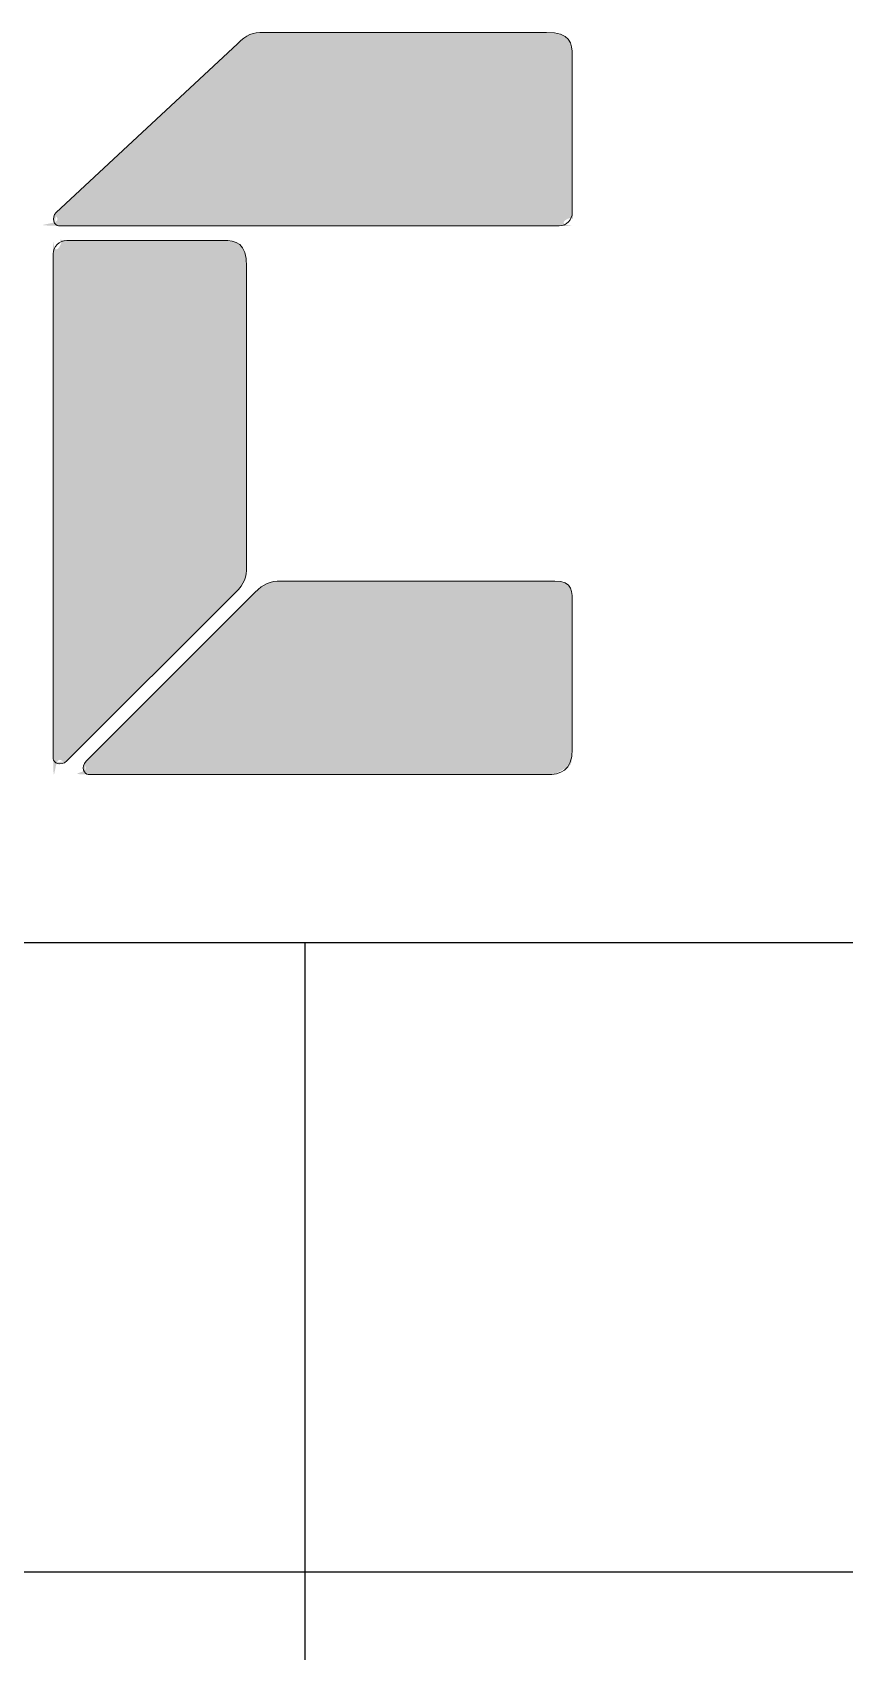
# Model space of a CAD drawing. Header units: millimetres. Extents: x 5779402 to 5838852, y 134142 to 176192.
# Drawn here: x 5822024 to 5822928, y 137178 to 138980 of the extents above; entities that cross this region are included whole.
import ezdxf
from ezdxf.enums import TextEntityAlignment as Align

# ---------------------------------------------------------------- set-up
doc = ezdxf.new("R2010")
doc.units = ezdxf.units.MM
doc.header["$LTSCALE"] = 1000
doc.layers.get('0').update_dxf_attribs({"color": 8})
doc.layers.add('DIM', color=8, linetype='Continuous')
doc.styles.add('TK', font='geditxt.shx', dxfattribs={"width": 0.7, "bigfont": 'hztxt1.shx'})

# ---------------------------------------------------------------- blocks, each defined once
blk = doc.blocks.new('GEDI_TQ_2012')
at = {"color": 2}
for p, q in [((0, 28), (-180, 28)), ((-155, 0), (-155, 28)), ((-90, 21), (-180, 21))]:
    blk.add_line(p, q, dxfattribs=at)
blk = doc.blocks.new('LOGO_CEEC_2014')
at = {"true_color": 0x0068b6}
h = blk.add_hatch(color=152, dxfattribs=at)
h.dxf.hatch_style = 2
edge = h.paths.add_edge_path()
edge.add_spline(control_points=[(22.232, 8.126), (22.232, 8.126), (22.232, 8.126), (22.232, 8.126), (24.248, 10.002), (24.248, 10.002), (24.348, 10.103), (24.42, 10.128), (24.54, 10.128), (24.54, 10.128), (27.687, 10.128), (27.687, 10.128), (27.953, 10.128), (27.975, 10.01), (27.975, 9.866), (27.975, 9.866), (27.975, 8.126), (27.975, 8.126), (27.975, 8.044), (27.912, 7.977), (27.828, 7.977), (27.828, 7.977), (22.256, 7.977), (22.256, 7.977), (22.213, 7.977), (22.168, 8.06), (22.232, 8.126)], knot_values=[-1, 0, 0, 0, 0, 0.0001, 1, 1, 1, 2, 2, 2, 3, 3, 3, 4, 4, 4, 5, 5, 5, 6, 6, 6, 7, 7, 7, 8, 8, 8, 8], degree=3, periodic=0)
h = blk.add_hatch(color=152, dxfattribs=at)
h.dxf.hatch_style = 2
edge = h.paths.add_edge_path()
edge.add_spline(control_points=[(22.349, 2.023), (22.349, 2.023), (22.349, 2.023), (22.349, 2.023), (24.227, 3.896), (24.227, 3.896), (24.326, 3.995), (24.35, 4.067), (24.35, 4.185), (24.35, 4.185), (24.35, 7.523), (24.35, 7.523), (24.35, 7.787), (24.234, 7.813), (24.087, 7.813), (24.087, 7.813), (22.349, 7.813), (22.349, 7.813), (22.267, 7.813), (22.197, 7.746), (22.197, 7.664), (22.197, 7.664), (22.197, 2.048), (22.197, 2.048), (22.197, 2.004), (22.284, 1.958), (22.349, 2.023)], knot_values=[-1, 0, 0, 0, 0, 0.0001, 1, 1, 1, 2, 2, 2, 3, 3, 3, 4, 4, 4, 5, 5, 5, 6, 6, 6, 7, 7, 7, 8, 8, 8, 8], degree=3, periodic=0)
h = blk.add_hatch(color=152, dxfattribs=at)
h.dxf.hatch_style = 2
edge = h.paths.add_edge_path()
edge.add_spline(control_points=[(22.564, 2.02), (22.564, 2.02), (22.564, 2.02), (22.564, 2.02), (24.443, 3.898), (24.443, 3.898), (24.54, 3.995), (24.612, 4.024), (24.732, 4.024), (24.732, 4.024), (27.78, 4.024), (27.78, 4.024), (27.985, 4.024), (27.975, 3.905), (27.975, 3.76), (27.975, 3.76), (27.975, 2.156), (27.975, 2.156), (27.975, 1.911), (27.838, 1.872), (27.695, 1.872), (27.695, 1.872), (22.588, 1.872), (22.588, 1.872), (22.544, 1.872), (22.501, 1.957), (22.564, 2.02)], knot_values=[-1, 0, 0, 0, 0, 0.0001, 1, 1, 1, 2, 2, 2, 3, 3, 3, 4, 4, 4, 5, 5, 5, 6, 6, 6, 7, 7, 7, 8, 8, 8, 8], degree=3, periodic=0)
at = {"lineweight": 0}
for points in [[(27.975, 8.126), (27.975, 8.044), (27.912, 7.977), (27.828, 7.977), (27.828, 7.977), (22.256, 7.977), (22.256, 7.977), (22.213, 7.977), (22.168, 8.06), (22.232, 8.126), (22.232, 8.126), (24.248, 10.002), (24.248, 10.002), (24.348, 10.103), (24.42, 10.128), (24.54, 10.128), (24.54, 10.128), (27.687, 10.128), (27.687, 10.128), (27.953, 10.128), (27.975, 10.01), (27.975, 9.866), (27.975, 9.866), (27.975, 8.126), (27.975, 8.126)], [(22.349, 7.813), (22.267, 7.813), (22.197, 7.746), (22.197, 7.664), (22.197, 7.664), (22.197, 2.048), (22.197, 2.048), (22.197, 2.004), (22.284, 1.958), (22.349, 2.023), (22.349, 2.023), (24.227, 3.896), (24.227, 3.896), (24.326, 3.995), (24.35, 4.067), (24.35, 4.185), (24.35, 4.185), (24.35, 7.523), (24.35, 7.523), (24.35, 7.787), (24.234, 7.813), (24.087, 7.813), (24.087, 7.813), (22.349, 7.813), (22.349, 7.813)], [(27.975, 2.156), (27.975, 1.911), (27.838, 1.872), (27.695, 1.872), (27.695, 1.872), (22.588, 1.872), (22.588, 1.872), (22.544, 1.872), (22.501, 1.957), (22.564, 2.02), (22.564, 2.02), (24.443, 3.898), (24.443, 3.898), (24.54, 3.995), (24.612, 4.024), (24.732, 4.024), (24.732, 4.024), (27.78, 4.024), (27.78, 4.024), (27.985, 4.024), (27.975, 3.905), (27.975, 3.76), (27.975, 3.76), (27.975, 2.156), (27.975, 2.156)]]:
    blk.add_open_spline(points, degree=3, knots=[0, 0, 0, 0, 1, 1, 1, 2, 2, 2, 3, 3, 3, 4, 4, 4, 5, 5, 5, 6, 6, 6, 7, 7, 7, 8, 8, 8, 8], dxfattribs=at)
blk = doc.blocks.new('CEEC_TK_A2')
for name, p in [('GEDI_TQ_2012', (584, 10)), ('LOGO_CEEC_2014', (404, 38))]:
    blk.add_blockref(name, p)
at = {"style": 'TK', "width": 0.85}
for tag, height, p in [('PROJECTNAME', 4.75, (529, 44)), ('PHASE', 4, (571, 44)), ('DRAWINGNAME', 4.75, (539, 31))]:
    blk.add_attdef(tag, text='', height=height, dxfattribs=at).set_placement(p, align=Align.MIDDLE_CENTER)
for tag, p, height in [('APPROVE', (416, 32.75), 3.5), ('DESIGN', (461, 32.75), 3.5), ('REVIEW1', (416, 25.75), 3.5), ('DRAW', (461, 25.75), 3.5), ('DRAWINGNUMBER', (511, 18.5), 4), ('REVIEW2', (416, 18.75), 3.5), ('PROPORTION', (461, 18.75), 3.5), ('CHECK', (416, 11.75), 3.5), ('DATE', (461, 11.75), 3.5), ('VERSION', (577, 11.75), 3.5)]:
    blk.add_attdef(tag, p, '', height=height, dxfattribs=at)

msp = doc.modelspace()

# ---------------------------------------------------------------- block references
at = {"layer": 'DIM', "xscale": 100, "yscale": 100, "zscale": 100}
msp.add_blockref('CEEC_TK_A2', (5779427.4, 134166.9), dxfattribs=at)

doc.saveas('drawing.dxf')
